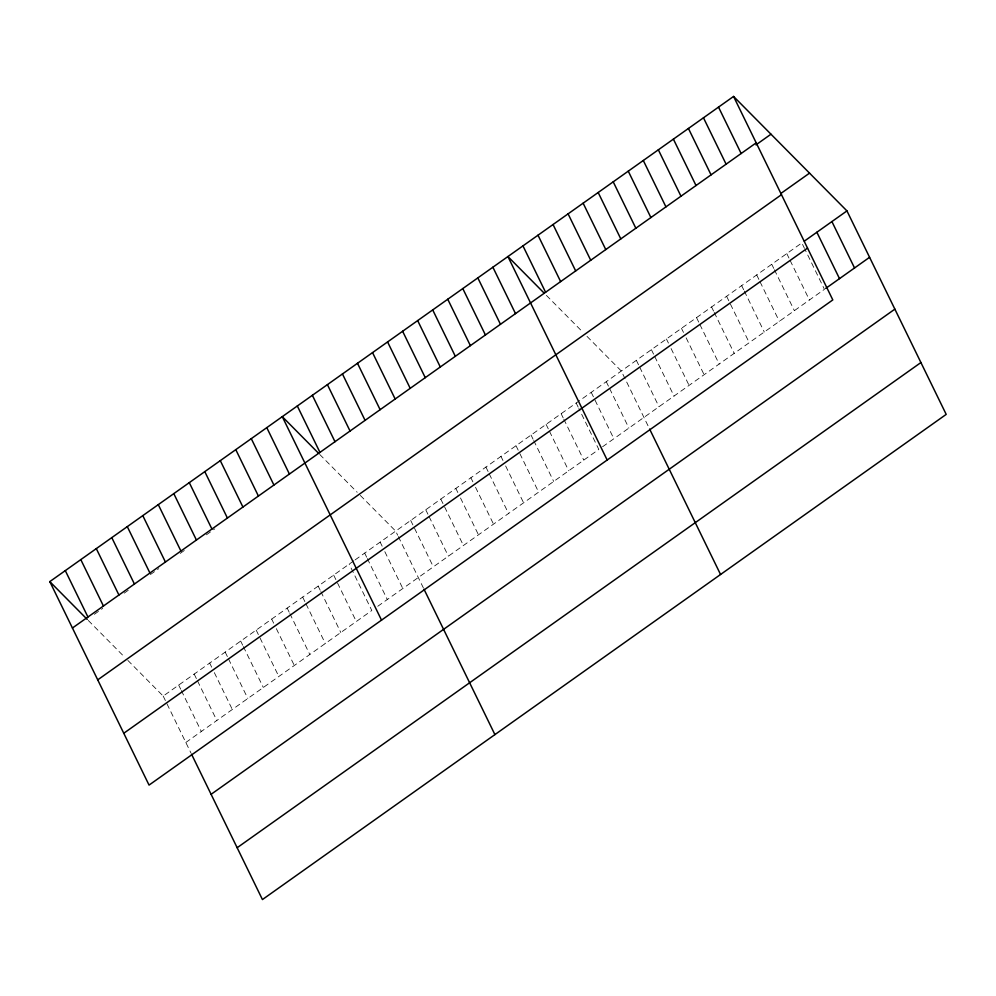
<?xml version="1.0" encoding="UTF-8"?>
<svg xmlns="http://www.w3.org/2000/svg" width="996" height="996" viewBox="0 0 996 996"><rect width="100%" height="100%" fill="white"/><g stroke="black" fill="none" stroke-linecap="round" stroke-linejoin="round"><path stroke-width="0.75" stroke-dasharray="4.98 3.74" d="M94.371 614.308L102.713 608.394M124.176 593.168L128.945 589.781M150.408 574.555L158.75 568.629M180.214 553.403L184.982 550.016M206.433 534.79L214.787 528.864M127.849 660.398L163.195 696.08L353.941 560.723M355.136 559.877L801.83 242.924L804.482 248.378M185.816 742.481L371.807 610.511L349.173 564.11M377.77 606.278L598.808 449.433L578.85 408.485M602.58 446.756L824.451 289.326L805.154 249.747M546.406 295.401L582.822 332.154M587.005 336.387L621.305 371.01L648.994 427.782M319.704 454.425L357.178 492.261M360.328 495.435L395.673 531.117L397.665 535.213M88.295 620.471L124.699 657.223M786.778 253.594L789.442 259.047M790.114 260.417L809.412 299.995M771.738 264.264L773.73 268.36M774.402 269.729L794.372 310.665M756.699 274.946L759.363 280.399M760.023 281.768L779.333 321.347M741.659 285.615L743.651 289.712M744.311 291.069L764.281 332.017M726.607 296.285L749.241 342.686M711.567 306.967L713.559 311.063M714.232 312.42L734.201 353.368M696.528 317.637L699.192 323.09M699.852 324.459L719.162 364.038M681.476 328.307L683.48 332.403M686.144 337.868L704.11 374.708M666.436 338.989L668.441 343.085M671.092 348.538L689.07 385.39M651.396 349.658L654.061 355.124M654.721 356.481L674.031 396.059M636.357 360.328L639.021 365.793M639.681 367.151L658.991 406.729M606.265 381.68L608.93 387.145M609.602 388.502L628.899 428.081M591.226 392.349L613.86 438.75M576.186 403.031L578.178 407.127M561.134 413.701L563.138 417.797M563.798 419.167L583.768 460.102M546.094 424.371L548.759 429.836M549.431 431.206L568.728 470.772M531.055 435.053L533.047 439.149M533.719 440.506L553.689 481.454M516.015 445.722L538.637 492.124M500.963 456.392L502.968 460.488M505.632 465.954L523.597 502.806M485.924 467.074L488.588 472.527M489.248 473.897L508.558 513.475M470.884 477.744L472.876 481.84M475.54 487.293L493.518 524.145M455.844 488.414L457.836 492.51M460.501 497.975L478.466 534.827M440.792 499.096L463.426 545.497M425.753 509.765L428.417 515.231M429.077 516.588L448.387 556.166M410.713 520.447L433.347 566.849M398.338 536.57L423.362 587.889M380.173 542.11L382.165 546.206M384.83 551.672L402.807 588.512M364.673 553.116L366.665 557.2M367.337 558.569L387.307 599.517M333.672 575.103L356.307 621.504M318.172 586.096L320.177 590.192M320.837 591.562L340.806 632.51M302.672 597.102L305.336 602.555M306.009 603.925L325.306 643.503M287.184 608.095L289.176 612.191M289.836 613.561L309.806 654.497M271.684 619.089L273.676 623.185M276.34 628.65L294.306 665.49M256.184 630.095L278.818 676.496M240.683 641.088L242.675 645.184M243.348 646.553L263.317 687.489M225.183 652.081L227.847 657.547M228.507 658.916L247.817 698.482M209.683 663.087L211.687 667.183M214.339 672.636L232.317 709.488M194.183 674.08L196.847 679.546M197.519 680.903L216.817 720.482M178.682 685.074L180.687 689.17M181.347 690.539L201.316 731.475M163.195 696.08L190.883 752.839"/><path stroke-width="1.49" d="M733.566 96.438L832.805 299.921L149.051 785.097L49.8 581.614L733.566 96.438L846.949 210.903L946.2 414.386L262.434 899.562L191.506 754.146M72.434 628.015L756.188 142.839M755.939 144.881L770.979 134.211M780.702 193.585L809.536 173.13M97.72 679.857L781.474 194.681M804.332 241.144L846.949 210.903M123.765 733.268L807.532 248.091M825.709 288.429L869.583 257.304M211.102 794.31L894.869 309.134M237.16 847.721L920.914 362.544M544.302 293.272L507.923 256.545L607.174 460.028M318.658 453.379L282.279 416.652L381.53 620.147M49.8 581.614L87.225 619.388M831.909 221.573L854.543 267.974M816.869 232.242L839.504 278.643M718.514 107.107L741.149 153.508M703.475 117.789L726.109 164.191M688.435 128.459L711.069 174.86M673.396 139.129L696.017 185.53M658.344 149.811L680.978 196.212M643.304 160.481L665.938 206.882M628.264 171.15L650.898 217.551M613.225 181.832L635.846 228.233M598.173 192.502L620.807 238.903M583.133 203.172L605.767 249.573M568.094 213.854L590.728 260.255M553.054 224.523L575.676 270.924M649.629 429.077L720.556 574.493M538.002 235.193L560.636 281.594M522.962 245.875L545.596 292.276M492.883 267.214L515.505 313.616M477.831 277.896L500.465 324.298M462.791 288.566L485.425 334.967M447.752 299.236L470.386 345.637M432.712 309.918L455.334 356.319M417.66 320.588L440.294 366.989M402.621 331.257L425.255 377.658M387.581 341.939L410.215 388.34M372.541 352.609L395.163 399.01M357.489 363.279L380.123 409.68M342.45 373.961L365.084 420.362M327.41 384.63L350.044 431.031M423.985 589.184L494.912 734.6M312.371 395.3L334.992 441.701M297.318 405.982L319.953 452.383M266.779 427.645L289.413 474.046M251.278 438.651L273.912 485.052M235.778 449.644L258.412 496.045M220.29 460.638L242.912 507.039M204.79 471.643L227.412 518.045M189.29 482.637L211.924 529.038M173.79 493.63L196.424 540.031M158.289 504.636L180.923 551.037M142.789 515.629L165.423 562.03M127.289 526.623L149.923 573.024M111.789 537.628L134.423 584.03M96.301 548.622L118.922 595.023M80.801 559.615L103.435 606.016M65.3 570.621L87.934 617.022"/></g></svg>
